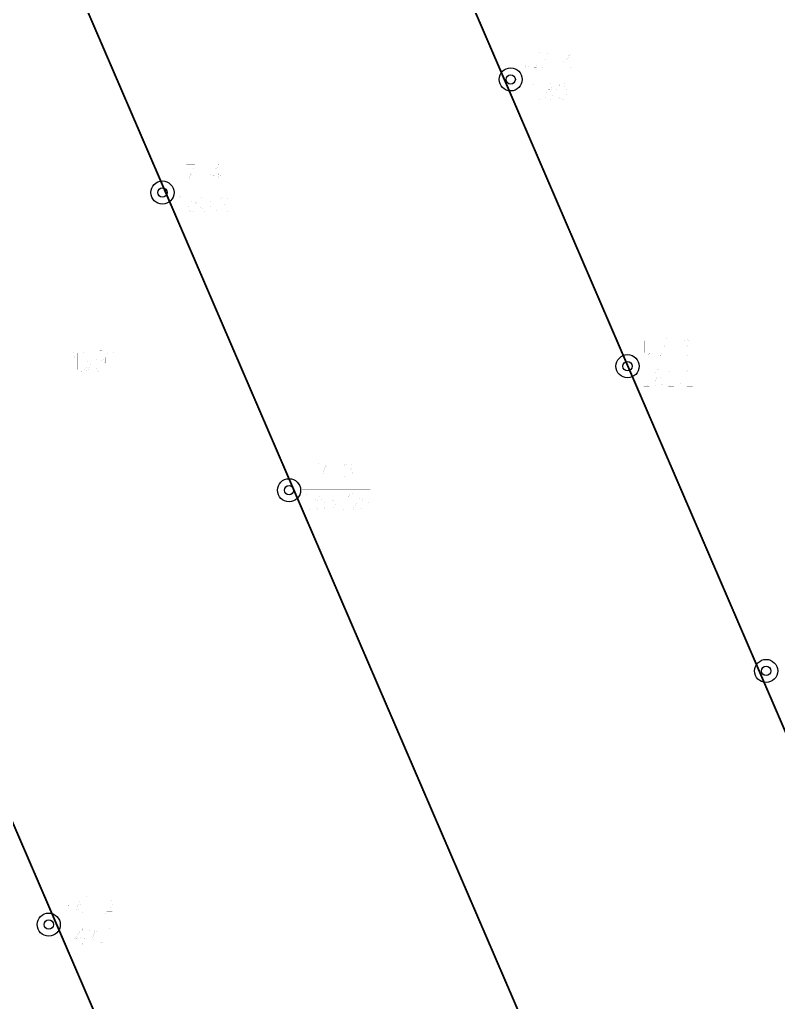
# Model space of a CAD drawing. Extents: x 534263 to 538773, y 4878169 to 4881982.
# Drawn here: x 535603 to 536090, y 4878510 to 4879140 of the extents above; entities that cross this region are included whole.
import ezdxf

# ---------------------------------------------------------------- set-up
doc = ezdxf.new("R2010")
doc.units = 0
doc.layers.get('0').update_dxf_attribs({"color": 6, "linetype": 'CONTINUOUS'})

# ---------------------------------------------------------------- blocks, each defined once
blk = doc.blocks.new('SUB_BLK_181')
at = {"color": 0}
blk.add_circle((0, 0), 0.494, dxfattribs=at)
at = {"color": 1}
blk.add_circle((0, 0), 0.2, dxfattribs=at)

msp = doc.modelspace()

# ---------------------------------------------------------------- linework, layer by layer
at = {"layer": 'TREE_LAYER', "color": 10, "const_width": 1.2}
for points in [[(536050.418, 4878209.86), (535164.341, 4880265.943)], [(536268.971, 4878279.306), (535474.28, 4880123.335)], [(535771.886, 4878224.489), (535133.492, 4879705.841)]]:
    msp.add_lwpolyline(points, dxfattribs=at)
at = {"layer": 'TREE_LAYER', "color": 5, "const_width": 0.01}
for points in [[(535931.346656, 4879119.907054), (535926.703519, 4879119.907054), (535926.703519, 4879119.781564), (535927.70744, 4879119.781564), (535928.209401, 4879118.589407), (535928.209401, 4879110.934505), (535927.70744, 4879109.930583), (535927.519205, 4879109.742348), (535926.703519, 4879109.365878), (535932.413323, 4879109.491368), (535932.476068, 4879109.491368), (535933.479989, 4879109.491368), (535933.479989, 4879109.554113), (535934.546656, 4879109.554113), (535934.546656, 4879109.554113), (535935.048617, 4879109.554113), (535935.048617, 4879109.616858), (535935.425087, 4879112.252152), (535934.797636, 4879111.059995), (535933.919205, 4879110.056074), (535930.217244, 4879110.118819), (535929.715284, 4879110.432544), (535929.840774, 4879118.903132), (535930.719205, 4879119.781564), (535931.346656, 4879119.781564), (535931.346656, 4879119.907054), (535931.346656, 4879119.907054)], [(535942.578029, 4879119.907054), (535937.05646, 4879119.907054), (535936.052538, 4879117.773721), (535936.052538, 4879117.773721), (535936.178029, 4879117.585485), (535936.742735, 4879118.275681), (535937.558421, 4879118.777642), (535940.695676, 4879118.777642), (535941.197636, 4879118.401172), (535938.185872, 4879109.303132), (535938.185872, 4879109.240387), (535938.876068, 4879109.240387), (535942.578029, 4879119.844309), (535942.578029, 4879119.907054), (535942.578029, 4879119.907054)], [(535957.950578, 4879119.907054), (535957.323127, 4879119.907054), (535952.429009, 4879113.256074), (535952.429009, 4879112.252152), (535956.695676, 4879112.252152), (535956.821166, 4879109.491368), (535957.950578, 4879109.491368), (535957.887833, 4879112.314897), (535959.45646, 4879112.252152), (535959.45646, 4879113.256074), (535957.887833, 4879113.318819), (535957.950578, 4879119.907054), (535957.950578, 4879119.907054)], [(535956.444695, 4879117.899211), (535956.821166, 4879118.463917), (535956.632931, 4879113.318819), (535953.432931, 4879113.256074), (535953.30744, 4879113.381564), (535953.432931, 4879113.883525), (535956.444695, 4879117.899211), (535956.444695, 4879117.899211)], [(535952.679989, 4879114.761956), (535943.644695, 4879114.761956), (535943.644695, 4879114.259995), (535944.021166, 4879113.883525), (535952.554499, 4879113.883525), (535952.679989, 4879114.07176), (535952.679989, 4879114.761956), (535952.679989, 4879114.761956)], [(535926.703519, 4879102.416858), (535960.272146, 4879102.416858)], [(535936.052538, 4879099.907054), (535935.174107, 4879099.907054), (535932.915284, 4879098.652152), (535933.040774, 4879098.652152), (535934.672146, 4879099.091368), (535934.672146, 4879097.961956), (535934.672146, 4879090.244309), (535934.609401, 4879089.805093), (535933.542735, 4879089.365878), (535937.18195, 4879089.365878), (535936.240774, 4879089.742348), (535936.052538, 4879089.805093), (535936.052538, 4879090.181564), (535936.052538, 4879099.907054), (535936.052538, 4879099.907054)], [(535944.146656, 4879100.220779), (535942.327048, 4879100.283525), (535941.009401, 4879099.279603), (535940.50744, 4879098.463917), (535940.50744, 4879096.769799), (535942.201558, 4879095.012936), (535941.009401, 4879093.758034), (535940.38195, 4879092.440387), (535940.38195, 4879091.24823), (535940.946656, 4879089.930583), (535942.013323, 4879089.177642), (535943.393715, 4879088.926662), (535944.648617, 4879089.303132), (535945.338813, 4879089.993328), (535945.840774, 4879090.87176), (535945.840774, 4879092.754113), (535945.213323, 4879093.883525), (535944.083911, 4879095.075681), (535945.652538, 4879096.895289), (535945.652538, 4879098.401172), (535945.213323, 4879099.216858), (535944.146656, 4879100.283525), (535944.146656, 4879100.220779)], [(535942.452538, 4879099.718819), (535942.515284, 4879099.781564), (535943.644695, 4879099.781564), (535944.523127, 4879099.091368), (535944.585872, 4879098.840387), (535944.899597, 4879098.150191), (535944.899597, 4879097.083525), (535943.58195, 4879095.452152), (535942.515284, 4879095.452152), (535941.197636, 4879096.832544), (535941.511362, 4879098.777642), (535942.452538, 4879099.718819), (535942.452538, 4879099.718819)], [(535951.989793, 4879099.907054), (535950.483911, 4879099.907054), (535949.229009, 4879099.279603), (535948.538813, 4879098.777642), (535948.099597, 4879097.773721), (535947.660382, 4879096.644309), (535947.597636, 4879095.138427), (535947.597636, 4879094.134505), (535948.099597, 4879091.373721), (535948.915284, 4879090.244309), (535950.10744, 4879089.240387), (535951.989793, 4879089.240387), (535951.989793, 4879089.240387), (535952.617244, 4879089.679603), (535953.30744, 4879090.495289), (535954.123127, 4879091.875681), (535954.311362, 4879093.067838), (535954.499597, 4879094.07176), (535954.499597, 4879094.573721), (535954.499597, 4879095.452152), (535954.185872, 4879097.209015), (535953.621166, 4879098.463917), (535952.993715, 4879099.279603), (535951.989793, 4879099.907054), (535951.989793, 4879099.907054)], [(535950.985872, 4879099.530583), (535951.111362, 4879099.530583), (535952.115284, 4879099.154113), (535952.617244, 4879098.275681), (535952.993715, 4879096.958034), (535952.993715, 4879092.189407), (535952.617244, 4879090.74627), (535951.111362, 4879089.616858), (535950.483911, 4879089.742348), (535949.60548, 4879090.432544), (535949.103519, 4879092.377642), (535949.103519, 4879096.456074), (535949.479989, 4879097.899211), (535949.98195, 4879098.903132), (535950.672146, 4879099.467838), (535950.985872, 4879099.530583), (535950.985872, 4879099.530583)], [(535943.142735, 4879094.636466), (535944.083911, 4879094.259995), (535944.836852, 4879093.256074), (535945.150578, 4879091.436466), (535944.836852, 4879090.369799), (535943.70744, 4879089.554113), (535942.640774, 4879089.554113), (535941.950578, 4879090.056074), (535941.134891, 4879091.24823), (535941.009401, 4879092.816858), (535941.511362, 4879093.758034), (535942.076068, 4879094.259995), (535942.578029, 4879094.510976), (535943.142735, 4879094.636466)], [(535715.923911, 4879047.357054), (535710.402342, 4879047.357054), (535709.398421, 4879045.223721), (535709.398421, 4879045.223721), (535709.523911, 4879045.035485), (535710.088617, 4879045.725681), (535710.904303, 4879046.227642), (535714.041558, 4879046.227642), (535714.543519, 4879045.851172), (535711.531754, 4879036.753132), (535711.531754, 4879036.690387), (535712.22195, 4879036.690387), (535715.923911, 4879047.294309), (535715.923911, 4879047.357054), (535715.923911, 4879047.357054)], [(535731.29646, 4879047.357054), (535730.669009, 4879047.357054), (535725.774891, 4879040.706074), (535725.774891, 4879039.702152), (535730.041558, 4879039.702152), (535730.167048, 4879036.941368), (535731.29646, 4879036.941368), (535731.233715, 4879039.764897), (535732.802342, 4879039.702152), (535732.802342, 4879040.706074), (535731.233715, 4879040.768819), (535731.29646, 4879047.357054), (535731.29646, 4879047.357054)], [(535726.025872, 4879042.211956), (535716.990578, 4879042.211956), (535716.990578, 4879041.709995), (535717.367048, 4879041.333525), (535725.900382, 4879041.333525), (535726.025872, 4879041.52176), (535726.025872, 4879042.211956), (535726.025872, 4879042.211956)], [(535729.790578, 4879045.349211), (535730.167048, 4879045.913917), (535729.978813, 4879040.768819), (535726.778813, 4879040.706074), (535726.653323, 4879040.831564), (535726.778813, 4879041.333525), (535729.790578, 4879045.349211), (535729.790578, 4879045.349211)], [(535703.343519, 4879029.866858), (535739.17097, 4879029.866858)], [(535717.963127, 4879027.357054), (535716.519989, 4879027.608034), (535714.449401, 4879026.353132), (535712.943519, 4879024.84725), (535712.127833, 4879023.404113), (535711.688617, 4879021.709995), (535711.939597, 4879019.325681), (535712.943519, 4879017.506074), (535714.261166, 4879016.690387), (535715.829793, 4879016.690387), (535716.582735, 4879017.004113), (535717.523911, 4879017.694309), (535718.025872, 4879018.69823), (535718.339597, 4879020.141368), (535718.339597, 4879020.706074), (535718.151362, 4879021.835485), (535717.649401, 4879022.462936), (535717.335676, 4879022.839407), (535716.89646, 4879023.215878), (535716.206264, 4879023.404113), (535715.076852, 4879023.529603), (535714.135676, 4879023.153132), (535713.44548, 4879022.713917), (535713.57097, 4879023.278623), (535714.449401, 4879025.223721), (535714.512146, 4879025.286466), (535715.829793, 4879026.415878), (535716.959205, 4879027.168819), (535716.959205, 4879027.168819), (535717.963127, 4879027.231564), (535717.963127, 4879027.357054), (535717.963127, 4879027.357054)], [(535707.861166, 4879027.357054), (535706.982735, 4879027.357054), (535704.723911, 4879026.102152), (535704.849401, 4879026.102152), (535706.480774, 4879026.541368), (535706.480774, 4879025.411956), (535706.480774, 4879017.694309), (535706.418029, 4879017.255093), (535705.351362, 4879016.815878), (535708.990578, 4879016.815878), (535708.049401, 4879017.192348), (535707.861166, 4879017.255093), (535707.861166, 4879017.631564), (535707.861166, 4879027.357054), (535707.861166, 4879027.357054)], [(535714.261166, 4879022.651172), (535714.574891, 4879022.964897), (535715.829793, 4879022.964897), (535716.833715, 4879022.023721), (535717.335676, 4879020.768819), (535717.02195, 4879018.509995), (535715.829793, 4879017.380583), (535715.076852, 4879017.380583), (535713.884695, 4879018.133525), (535713.319989, 4879019.325681), (535713.319989, 4879021.459015), (535713.94744, 4879022.337446), (535714.261166, 4879022.651172), (535714.261166, 4879022.651172)], [(535723.798421, 4879027.357054), (535722.292538, 4879027.357054), (535721.037636, 4879026.729603), (535720.34744, 4879026.227642), (535719.908225, 4879025.223721), (535719.469009, 4879024.094309), (535719.406264, 4879022.588427), (535719.406264, 4879021.584505), (535719.908225, 4879018.823721), (535720.723911, 4879017.694309), (535721.916068, 4879016.690387), (535723.798421, 4879016.690387), (535723.798421, 4879016.690387), (535724.425872, 4879017.129603), (535725.116068, 4879017.945289), (535725.931754, 4879019.325681), (535726.119989, 4879020.517838), (535726.308225, 4879021.52176), (535726.308225, 4879022.023721), (535726.308225, 4879022.902152), (535725.994499, 4879024.659015), (535725.429793, 4879025.913917), (535724.802342, 4879026.729603), (535723.798421, 4879027.357054), (535723.798421, 4879027.357054)], [(535722.794499, 4879026.980583), (535722.919989, 4879026.980583), (535723.923911, 4879026.604113), (535724.425872, 4879025.725681), (535724.802342, 4879024.408034), (535724.802342, 4879019.639407), (535724.425872, 4879018.19627), (535722.919989, 4879017.066858), (535722.292538, 4879017.192348), (535721.414107, 4879017.882544), (535720.912146, 4879019.827642), (535720.912146, 4879023.906074), (535721.288617, 4879025.349211), (535721.790578, 4879026.353132), (535722.480774, 4879026.917838), (535722.794499, 4879026.980583), (535722.794499, 4879026.980583)], [(535735.719989, 4879027.357054), (535733.712146, 4879027.357054), (535732.331754, 4879026.227642), (535732.206264, 4879025.537446), (535733.335676, 4879026.353132), (535734.841558, 4879026.541368), (535735.469009, 4879026.039407), (535735.84548, 4879025.223721), (535735.84548, 4879023.843328), (535735.280774, 4879023.341368), (535734.527833, 4879022.776662), (535733.712146, 4879022.211956), (535735.343519, 4879021.709995), (535736.22195, 4879020.831564), (535736.535676, 4879019.890387), (535736.535676, 4879018.823721), (535736.34744, 4879018.19627), (535735.280774, 4879017.443328), (535734.088617, 4879017.443328), (535732.89646, 4879017.819799), (535732.206264, 4879018.384505), (535732.331754, 4879017.568819), (535732.89646, 4879017.129603), (535734.402342, 4879016.690387), (535735.406264, 4879016.753132), (535736.535676, 4879017.317838), (535737.037636, 4879017.945289), (535737.414107, 4879018.509995), (535737.539597, 4879018.886466), (535737.727833, 4879019.890387), (535737.351362, 4879021.019799), (535736.786656, 4879021.89823), (535735.531754, 4879022.462936), (535736.849401, 4879024.219799), (535737.037636, 4879025.411956), (535736.849401, 4879026.290387), (535736.535676, 4879026.855093), (535735.719989, 4879027.357054), (535735.719989, 4879027.357054)], [(535729.759205, 4879018.19627), (535729.257244, 4879018.384505), (535728.755284, 4879018.19627), (535728.378813, 4879017.819799), (535728.378813, 4879017.004113), (535728.880774, 4879016.690387), (535729.759205, 4879016.878623), (535729.884695, 4879017.317838), (535729.884695, 4879017.380583), (535729.884695, 4879017.882544), (535729.759205, 4879018.19627), (535729.759205, 4879018.19627)], [(536007.416068, 4878935.967054), (536002.772931, 4878935.967054), (536002.772931, 4878935.841564), (536003.776852, 4878935.841564), (536004.278813, 4878934.649407), (536004.278813, 4878926.994505), (536003.776852, 4878925.990583), (536003.588617, 4878925.802348), (536002.772931, 4878925.425878), (536008.482735, 4878925.551368), (536008.54548, 4878925.551368), (536009.549401, 4878925.551368), (536009.549401, 4878925.614113), (536010.616068, 4878925.614113), (536010.616068, 4878925.614113), (536011.118029, 4878925.614113), (536011.118029, 4878925.676858), (536011.494499, 4878928.312152), (536010.867048, 4878927.119995), (536009.988617, 4878926.116074), (536006.286656, 4878926.178819), (536005.784695, 4878926.492544), (536005.910186, 4878934.963132), (536006.788617, 4878935.841564), (536007.416068, 4878935.841564), (536007.416068, 4878935.967054), (536007.416068, 4878935.967054)], [(536018.64744, 4878935.967054), (536013.125872, 4878935.967054), (536012.12195, 4878933.833721), (536012.12195, 4878933.833721), (536012.24744, 4878933.645485), (536012.812146, 4878934.335681), (536013.627833, 4878934.837642), (536016.765087, 4878934.837642), (536017.267048, 4878934.461172), (536014.255284, 4878925.363132), (536014.255284, 4878925.300387), (536014.94548, 4878925.300387), (536018.64744, 4878935.904309), (536018.64744, 4878935.967054), (536018.64744, 4878935.967054)], [(536032.890578, 4878935.967054), (536030.882735, 4878935.967054), (536029.502342, 4878934.837642), (536029.376852, 4878934.147446), (536030.506264, 4878934.963132), (536032.012146, 4878935.151368), (536032.639597, 4878934.649407), (536033.016068, 4878933.833721), (536033.016068, 4878932.453328), (536032.451362, 4878931.951368), (536031.698421, 4878931.386662), (536030.882735, 4878930.821956), (536032.514107, 4878930.319995), (536033.392538, 4878929.441564), (536033.706264, 4878928.500387), (536033.706264, 4878927.433721), (536033.518029, 4878926.80627), (536032.451362, 4878926.053328), (536031.259205, 4878926.053328), (536030.067048, 4878926.429799), (536029.376852, 4878926.994505), (536029.502342, 4878926.178819), (536030.067048, 4878925.739603), (536031.572931, 4878925.300387), (536032.576852, 4878925.363132), (536033.706264, 4878925.927838), (536034.208225, 4878926.555289), (536034.584695, 4878927.119995), (536034.710186, 4878927.496466), (536034.898421, 4878928.500387), (536034.52195, 4878929.629799), (536033.957244, 4878930.50823), (536032.702342, 4878931.072936), (536034.019989, 4878932.829799), (536034.208225, 4878934.021956), (536034.019989, 4878934.900387), (536033.706264, 4878935.465093), (536032.890578, 4878935.967054), (536032.890578, 4878935.967054)], [(536028.749401, 4878930.821956), (536019.714107, 4878930.821956), (536019.714107, 4878930.319995), (536020.090578, 4878929.943525), (536028.623911, 4878929.943525), (536028.749401, 4878930.13176), (536028.749401, 4878930.821956), (536028.749401, 4878930.821956)], [(536001.643519, 4878918.476858), (536037.47097, 4878918.476858)], [(536006.161166, 4878915.967054), (536005.282735, 4878915.967054), (536003.023911, 4878914.712152), (536003.149401, 4878914.712152), (536004.780774, 4878915.151368), (536004.780774, 4878914.021956), (536004.780774, 4878906.304309), (536004.718029, 4878905.865093), (536003.651362, 4878905.425878), (536007.290578, 4878905.425878), (536006.349401, 4878905.802348), (536006.161166, 4878905.865093), (536006.161166, 4878906.241564), (536006.161166, 4878915.967054), (536006.161166, 4878915.967054)], [(536014.255284, 4878916.280779), (536012.435676, 4878916.343525), (536011.118029, 4878915.339603), (536010.616068, 4878914.523917), (536010.616068, 4878912.829799), (536012.310186, 4878911.072936), (536011.118029, 4878909.818034), (536010.490578, 4878908.500387), (536010.490578, 4878907.30823), (536011.055284, 4878905.990583), (536012.12195, 4878905.237642), (536013.502342, 4878904.986662), (536014.757244, 4878905.363132), (536015.44744, 4878906.053328), (536015.949401, 4878906.93176), (536015.949401, 4878908.814113), (536015.32195, 4878909.943525), (536014.192538, 4878911.135681), (536015.761166, 4878912.955289), (536015.761166, 4878914.461172), (536015.32195, 4878915.276858), (536014.255284, 4878916.343525), (536014.255284, 4878916.280779)], [(536012.561166, 4878915.778819), (536012.623911, 4878915.841564), (536013.753323, 4878915.841564), (536014.631754, 4878915.151368), (536014.694499, 4878914.900387), (536015.008225, 4878914.210191), (536015.008225, 4878913.143525), (536013.690578, 4878911.512152), (536012.623911, 4878911.512152), (536011.306264, 4878912.892544), (536011.619989, 4878914.837642), (536012.561166, 4878915.778819), (536012.561166, 4878915.778819)], [(536022.098421, 4878915.967054), (536021.219989, 4878915.967054), (536018.961166, 4878914.712152), (536019.086656, 4878914.712152), (536020.718029, 4878915.151368), (536020.718029, 4878914.021956), (536020.718029, 4878906.304309), (536020.655284, 4878905.865093), (536019.588617, 4878905.425878), (536023.227833, 4878905.425878), (536022.286656, 4878905.802348), (536022.098421, 4878905.865093), (536022.098421, 4878906.241564), (536022.098421, 4878915.967054), (536022.098421, 4878915.967054)], [(536034.019989, 4878915.967054), (536033.141558, 4878915.967054), (536030.882735, 4878914.712152), (536031.008225, 4878914.712152), (536032.639597, 4878915.151368), (536032.639597, 4878914.021956), (536032.639597, 4878906.304309), (536032.576852, 4878905.865093), (536031.510186, 4878905.425878), (536035.149401, 4878905.425878), (536034.208225, 4878905.802348), (536034.019989, 4878905.865093), (536034.019989, 4878906.241564), (536034.019989, 4878915.967054), (536034.019989, 4878915.967054)], [(536013.251362, 4878910.696466), (536014.192538, 4878910.319995), (536014.94548, 4878909.316074), (536015.259205, 4878907.496466), (536014.94548, 4878906.429799), (536013.816068, 4878905.614113), (536012.749401, 4878905.614113), (536012.059205, 4878906.116074), (536011.243519, 4878907.30823), (536011.118029, 4878908.876858), (536011.619989, 4878909.818034), (536012.184695, 4878910.319995), (536012.686656, 4878910.570976), (536013.251362, 4878910.696466)], [(536028.059205, 4878906.80627), (536027.557244, 4878906.994505), (536027.055284, 4878906.80627), (536026.678813, 4878906.429799), (536026.678813, 4878905.614113), (536027.180774, 4878905.300387), (536028.059205, 4878905.488623), (536028.184695, 4878905.927838), (536028.184695, 4878905.990583), (536028.184695, 4878906.492544), (536028.059205, 4878906.80627), (536028.059205, 4878906.80627)], [(535801.088225, 4878856.437054), (535795.566656, 4878856.437054), (535794.562735, 4878854.303721), (535794.562735, 4878854.303721), (535794.688225, 4878854.115485), (535795.252931, 4878854.805681), (535796.068617, 4878855.307642), (535799.205872, 4878855.307642), (535799.707833, 4878854.931172), (535796.696068, 4878845.833132), (535796.696068, 4878845.770387), (535797.386264, 4878845.770387), (535801.088225, 4878856.374309), (535801.088225, 4878856.437054), (535801.088225, 4878856.437054)], [(535811.190186, 4878851.291956), (535802.154891, 4878851.291956), (535802.154891, 4878850.789995), (535802.531362, 4878850.413525), (535811.064695, 4878850.413525), (535811.190186, 4878850.60176), (535811.190186, 4878851.291956), (535811.190186, 4878851.291956)], [(535815.331362, 4878856.437054), (535813.323519, 4878856.437054), (535811.943127, 4878855.307642), (535811.817636, 4878854.617446), (535812.947048, 4878855.433132), (535814.452931, 4878855.621368), (535815.080382, 4878855.119407), (535815.456852, 4878854.303721), (535815.456852, 4878852.923328), (535814.892146, 4878852.421368), (535814.139205, 4878851.856662), (535813.323519, 4878851.291956), (535814.954891, 4878850.789995), (535815.833323, 4878849.911564), (535816.147048, 4878848.970387), (535816.147048, 4878847.903721), (535815.958813, 4878847.27627), (535814.892146, 4878846.523328), (535813.699989, 4878846.523328), (535812.507833, 4878846.899799), (535811.817636, 4878847.464505), (535811.943127, 4878846.648819), (535812.507833, 4878846.209603), (535814.013715, 4878845.770387), (535815.017636, 4878845.833132), (535816.147048, 4878846.397838), (535816.649009, 4878847.025289), (535817.02548, 4878847.589995), (535817.15097, 4878847.966466), (535817.339205, 4878848.970387), (535816.962735, 4878850.099799), (535816.398029, 4878850.97823), (535815.143127, 4878851.542936), (535816.460774, 4878853.299799), (535816.649009, 4878854.491956), (535816.460774, 4878855.370387), (535816.147048, 4878855.935093), (535815.331362, 4878856.437054), (535815.331362, 4878856.437054)], [(535784.523519, 4878838.946858), (535828.319597, 4878838.946858)], [(535789.041166, 4878836.437054), (535788.162735, 4878836.437054), (535785.903911, 4878835.182152), (535786.029401, 4878835.182152), (535787.660774, 4878835.621368), (535787.660774, 4878834.491956), (535787.660774, 4878826.774309), (535787.598029, 4878826.335093), (535786.531362, 4878825.895878), (535790.170578, 4878825.895878), (535789.229401, 4878826.272348), (535789.041166, 4878826.335093), (535789.041166, 4878826.711564), (535789.041166, 4878836.437054), (535789.041166, 4878836.437054)], [(535799.143127, 4878836.437054), (535797.699989, 4878836.688034), (535795.629401, 4878835.433132), (535794.123519, 4878833.92725), (535793.307833, 4878832.484113), (535792.868617, 4878830.789995), (535793.119597, 4878828.405681), (535794.123519, 4878826.586074), (535795.441166, 4878825.770387), (535797.009793, 4878825.770387), (535797.762735, 4878826.084113), (535798.703911, 4878826.774309), (535799.205872, 4878827.77823), (535799.519597, 4878829.221368), (535799.519597, 4878829.786074), (535799.331362, 4878830.915485), (535798.829401, 4878831.542936), (535798.515676, 4878831.919407), (535798.07646, 4878832.295878), (535797.386264, 4878832.484113), (535796.256852, 4878832.609603), (535795.315676, 4878832.233132), (535794.62548, 4878831.793917), (535794.75097, 4878832.358623), (535795.629401, 4878834.303721), (535795.692146, 4878834.366466), (535797.009793, 4878835.495878), (535798.139205, 4878836.248819), (535798.139205, 4878836.248819), (535799.143127, 4878836.311564), (535799.143127, 4878836.437054), (535799.143127, 4878836.437054)], [(535807.111754, 4878836.437054), (535803.598029, 4878836.437054), (535802.970578, 4878835.370387), (535801.590186, 4878832.609603), (535801.339205, 4878832.233132), (535803.598029, 4878832.295878), (535805.103911, 4878831.793917), (535805.794107, 4878830.915485), (535805.856852, 4878829.723328), (535805.605872, 4878828.468427), (535805.103911, 4878827.903721), (535804.664695, 4878827.589995), (535803.723519, 4878827.339015), (535802.782342, 4878827.52725), (535802.029401, 4878827.966466), (535801.088225, 4878828.405681), (535800.460774, 4878827.840976), (535801.966656, 4878826.523328), (535803.472538, 4878826.146858), (535804.288225, 4878825.958623), (535805.794107, 4878826.711564), (535806.609793, 4878827.715485), (535806.986264, 4878828.719407), (535807.111754, 4878830.47627), (535806.798029, 4878831.542936), (535806.170578, 4878832.484113), (535805.229401, 4878833.048819), (535803.849009, 4878833.174309), (535802.343127, 4878832.797838), (535802.656852, 4878833.299799), (535803.660774, 4878835.307642), (535806.986264, 4878835.307642), (535807.488225, 4878836.123328), (535807.111754, 4878836.437054), (535807.111754, 4878836.437054)], [(535816.899989, 4878836.437054), (535815.394107, 4878836.437054), (535814.139205, 4878835.809603), (535813.449009, 4878835.307642), (535813.009793, 4878834.303721), (535812.570578, 4878833.174309), (535812.507833, 4878831.668427), (535812.507833, 4878830.664505), (535813.009793, 4878827.903721), (535813.82548, 4878826.774309), (535815.017636, 4878825.770387), (535816.899989, 4878825.770387), (535816.899989, 4878825.770387), (535817.52744, 4878826.209603), (535818.217636, 4878827.025289), (535819.033323, 4878828.405681), (535819.221558, 4878829.597838), (535819.409793, 4878830.60176), (535819.409793, 4878831.103721), (535819.409793, 4878831.982152), (535819.096068, 4878833.739015), (535818.531362, 4878834.993917), (535817.903911, 4878835.809603), (535816.899989, 4878836.437054), (535816.899989, 4878836.437054)], [(535815.896068, 4878836.060583), (535816.021558, 4878836.060583), (535817.02548, 4878835.684113), (535817.52744, 4878834.805681), (535817.903911, 4878833.488034), (535817.903911, 4878828.719407), (535817.52744, 4878827.27627), (535816.021558, 4878826.146858), (535815.394107, 4878826.272348), (535814.515676, 4878826.962544), (535814.013715, 4878828.907642), (535814.013715, 4878832.986074), (535814.390186, 4878834.429211), (535814.892146, 4878835.433132), (535815.582342, 4878835.997838), (535815.896068, 4878836.060583), (535815.896068, 4878836.060583)], [(535827.00195, 4878836.437054), (535825.558813, 4878836.688034), (535823.488225, 4878835.433132), (535821.982342, 4878833.92725), (535821.166656, 4878832.484113), (535820.72744, 4878830.789995), (535820.978421, 4878828.405681), (535821.982342, 4878826.586074), (535823.299989, 4878825.770387), (535824.868617, 4878825.770387), (535825.621558, 4878826.084113), (535826.562735, 4878826.774309), (535827.064695, 4878827.77823), (535827.378421, 4878829.221368), (535827.378421, 4878829.786074), (535827.190186, 4878830.915485), (535826.688225, 4878831.542936), (535826.374499, 4878831.919407), (535825.935284, 4878832.295878), (535825.245087, 4878832.484113), (535824.115676, 4878832.609603), (535823.174499, 4878832.233132), (535822.484303, 4878831.793917), (535822.609793, 4878832.358623), (535823.488225, 4878834.303721), (535823.55097, 4878834.366466), (535824.868617, 4878835.495878), (535825.998029, 4878836.248819), (535825.998029, 4878836.248819), (535827.00195, 4878836.311564), (535827.00195, 4878836.437054), (535827.00195, 4878836.437054)], [(535795.441166, 4878831.731172), (535795.754891, 4878832.044897), (535797.009793, 4878832.044897), (535798.013715, 4878831.103721), (535798.515676, 4878829.848819), (535798.20195, 4878827.589995), (535797.009793, 4878826.460583), (535796.256852, 4878826.460583), (535795.064695, 4878827.213525), (535794.499989, 4878828.405681), (535794.499989, 4878830.539015), (535795.12744, 4878831.417446), (535795.441166, 4878831.731172), (535795.441166, 4878831.731172)], [(535810.939205, 4878827.27627), (535810.437244, 4878827.464505), (535809.935284, 4878827.27627), (535809.558813, 4878826.899799), (535809.558813, 4878826.084113), (535810.060774, 4878825.770387), (535810.939205, 4878825.958623), (535811.064695, 4878826.397838), (535811.064695, 4878826.460583), (535811.064695, 4878826.962544), (535810.939205, 4878827.27627), (535810.939205, 4878827.27627)], [(535823.299989, 4878831.731172), (535823.613715, 4878832.044897), (535824.868617, 4878832.044897), (535825.872538, 4878831.103721), (535826.374499, 4878829.848819), (535826.060774, 4878827.589995), (535824.868617, 4878826.460583), (535824.115676, 4878826.460583), (535822.923519, 4878827.213525), (535822.358813, 4878828.405681), (535822.358813, 4878830.539015), (535822.986264, 4878831.417446), (535823.299989, 4878831.731172), (535823.299989, 4878831.731172)], [(535636.166068, 4878577.877054), (535631.522931, 4878577.877054), (535631.522931, 4878577.751564), (535632.526852, 4878577.751564), (535633.028813, 4878576.559407), (535633.028813, 4878568.904505), (535632.526852, 4878567.900583), (535632.338617, 4878567.712348), (535631.522931, 4878567.335878), (535637.232735, 4878567.461368), (535637.29548, 4878567.461368), (535638.299401, 4878567.461368), (535638.299401, 4878567.524113), (535639.366068, 4878567.524113), (535639.366068, 4878567.524113), (535639.868029, 4878567.524113), (535639.868029, 4878567.586858), (535640.244499, 4878570.222152), (535639.617048, 4878569.029995), (535638.738617, 4878568.026074), (535635.036656, 4878568.088819), (535634.534695, 4878568.402544), (535634.660186, 4878576.873132), (535635.538617, 4878577.751564), (535636.166068, 4878577.751564), (535636.166068, 4878577.877054), (535636.166068, 4878577.877054)], [(535647.02097, 4878577.877054), (535645.577833, 4878578.128034), (535643.507244, 4878576.873132), (535642.001362, 4878575.36725), (535641.185676, 4878573.924113), (535640.74646, 4878572.229995), (535640.99744, 4878569.845681), (535642.001362, 4878568.026074), (535643.319009, 4878567.210387), (535644.887636, 4878567.210387), (535645.640578, 4878567.524113), (535646.581754, 4878568.214309), (535647.083715, 4878569.21823), (535647.39744, 4878570.661368), (535647.39744, 4878571.226074), (535647.209205, 4878572.355485), (535646.707244, 4878572.982936), (535646.393519, 4878573.359407), (535645.954303, 4878573.735878), (535645.264107, 4878573.924113), (535644.134695, 4878574.049603), (535643.193519, 4878573.673132), (535642.503323, 4878573.233917), (535642.628813, 4878573.798623), (535643.507244, 4878575.743721), (535643.569989, 4878575.806466), (535644.887636, 4878576.935878), (535646.017048, 4878577.688819), (535646.017048, 4878577.688819), (535647.02097, 4878577.751564), (535647.02097, 4878577.877054), (535647.02097, 4878577.877054)], [(535661.828813, 4878577.877054), (535660.448421, 4878578.128034), (535659.130774, 4878577.688819), (535658.252342, 4878576.873132), (535657.750382, 4878575.931956), (535657.750382, 4878575.24176), (535659.632735, 4878576.935878), (535661.138617, 4878576.998623), (535661.954303, 4878576.433917), (535662.268029, 4878575.24176), (535662.268029, 4878573.673132), (535661.201362, 4878571.602544), (535657.248421, 4878567.524113), (535663.27195, 4878567.335878), (535663.773911, 4878567.837838), (535663.962146, 4878569.21823), (535662.832735, 4878568.339799), (535659.632735, 4878568.339799), (535659.256264, 4878568.339799), (535661.954303, 4878571.351564), (535663.27195, 4878573.673132), (535663.460186, 4878574.237838), (535663.648421, 4878574.802544), (535663.648421, 4878574.928034), (535663.522931, 4878575.429995), (535663.334695, 4878576.245681), (535663.27195, 4878576.496662), (535662.832735, 4878577.186858), (535662.769989, 4878577.249603), (535661.828813, 4878577.877054), (535661.828813, 4878577.877054)], [(535643.319009, 4878573.171172), (535643.632735, 4878573.484897), (535644.887636, 4878573.484897), (535645.891558, 4878572.543721), (535646.393519, 4878571.288819), (535646.079793, 4878569.029995), (535644.887636, 4878567.900583), (535644.134695, 4878567.900583), (535642.942538, 4878568.653525), (535642.377833, 4878569.845681), (535642.377833, 4878571.979015), (535643.005284, 4878572.857446), (535643.319009, 4878573.171172), (535643.319009, 4878573.171172)], [(535657.499401, 4878572.731956), (535648.464107, 4878572.731956), (535648.464107, 4878572.229995), (535648.840578, 4878571.853525), (535657.373911, 4878571.853525), (535657.499401, 4878572.04176), (535657.499401, 4878572.731956), (535657.499401, 4878572.731956)], [(535630.393519, 4878560.386858), (535666.22097, 4878560.386858)], [(535634.911166, 4878557.877054), (535634.032735, 4878557.877054), (535631.773911, 4878556.622152), (535631.899401, 4878556.622152), (535633.530774, 4878557.061368), (535633.530774, 4878555.931956), (535633.530774, 4878548.214309), (535633.468029, 4878547.775093), (535632.401362, 4878547.335878), (535636.040578, 4878547.335878), (535635.099401, 4878547.712348), (535634.911166, 4878547.775093), (535634.911166, 4878548.151564), (535634.911166, 4878557.877054), (535634.911166, 4878557.877054)], [(535644.009205, 4878557.877054), (535643.381754, 4878557.877054), (535638.487636, 4878551.226074), (535638.487636, 4878550.222152), (535642.754303, 4878550.222152), (535642.879793, 4878547.461368), (535644.009205, 4878547.461368), (535643.94646, 4878550.284897), (535645.515087, 4878550.222152), (535645.515087, 4878551.226074), (535643.94646, 4878551.288819), (535644.009205, 4878557.877054), (535644.009205, 4878557.877054)], [(535642.503323, 4878555.869211), (535642.879793, 4878556.433917), (535642.691558, 4878551.288819), (535639.491558, 4878551.226074), (535639.366068, 4878551.351564), (535639.491558, 4878551.853525), (535642.503323, 4878555.869211), (535642.503323, 4878555.869211)], [(535653.358225, 4878557.877054), (535647.836656, 4878557.877054), (535646.832735, 4878555.743721), (535646.832735, 4878555.743721), (535646.958225, 4878555.555485), (535647.522931, 4878556.245681), (535648.338617, 4878556.747642), (535651.475872, 4878556.747642), (535651.977833, 4878556.371172), (535648.966068, 4878547.273132), (535648.966068, 4878547.210387), (535649.656264, 4878547.210387), (535653.358225, 4878557.814309), (535653.358225, 4878557.877054), (535653.358225, 4878557.877054)], [(535662.769989, 4878557.877054), (535661.891558, 4878557.877054), (535659.632735, 4878556.622152), (535659.758225, 4878556.622152), (535661.389597, 4878557.061368), (535661.389597, 4878555.931956), (535661.389597, 4878548.214309), (535661.326852, 4878547.775093), (535660.260186, 4878547.335878), (535663.899401, 4878547.335878), (535662.958225, 4878547.712348), (535662.769989, 4878547.775093), (535662.769989, 4878548.151564), (535662.769989, 4878557.877054), (535662.769989, 4878557.877054)], [(535656.809205, 4878548.71627), (535656.307244, 4878548.904505), (535655.805284, 4878548.71627), (535655.428813, 4878548.339799), (535655.428813, 4878547.524113), (535655.930774, 4878547.210387), (535656.809205, 4878547.398623), (535656.934695, 4878547.837838), (535656.934695, 4878547.900583), (535656.934695, 4878548.402544), (535656.809205, 4878548.71627), (535656.809205, 4878548.71627)]]:
    msp.add_lwpolyline(points, dxfattribs=at)
at = {"layer": 'TREE_LAYER', "color": 1, "const_width": 0.01}
for points in [[(535644.997713, 4878928.038161), (535636.134968, 4878928.038161), (535636.134968, 4878927.881298), (535637.38987, 4878927.881298), (535638.48791, 4878926.155808), (535638.252615, 4878916.116592), (535637.703596, 4878915.253847), (535636.134968, 4878914.86169), (535645.38987, 4878915.096984), (535647.585949, 4878916.430317), (535648.683988, 4878918.31267), (535649.233008, 4878920.195023), (535649.154576, 4878923.332278), (535648.683988, 4878925.449925), (535647.585949, 4878926.547965), (535646.958498, 4878927.018553), (535646.252615, 4878927.646004), (535644.997713, 4878928.038161), (535644.997713, 4878928.038161)], [(535641.154576, 4878927.41071), (535641.154576, 4878927.41071), (535643.115361, 4878927.41071), (535644.919282, 4878926.86169), (535646.801635, 4878924.979337), (535647.272223, 4878922.469533), (535647.115361, 4878919.959729), (535646.174184, 4878917.449925), (535645.38987, 4878916.351886), (535644.527125, 4878915.959729), (535643.507517, 4878915.646004), (535642.880066, 4878915.489141), (535642.017321, 4878915.567572), (535640.370262, 4878915.959729), (535640.370262, 4878926.626396), (535641.154576, 4878927.41071), (535641.154576, 4878927.41071)], [(535660.134968, 4878928.116592), (535649.311439, 4878928.038161), (535649.311439, 4878927.881298), (535650.095753, 4878927.881298), (535650.801635, 4878926.704827), (535650.644772, 4878916.038161), (535650.331047, 4878915.41071), (535650.174184, 4878915.253847), (535649.311439, 4878914.86169), (535654.331047, 4878914.86169), (535653.154576, 4878915.646004), (535652.683988, 4878916.744043), (535652.683988, 4878920.979337), (535652.683988, 4878921.528357), (535656.448694, 4878921.685219), (535657.546733, 4878921.057768), (535658.331047, 4878920.038161), (535658.331047, 4878923.881298), (535657.468302, 4878922.547965), (535656.605557, 4878922.469533), (535653.233008, 4878922.391102), (535652.683988, 4878922.547965), (535652.683988, 4878926.940121), (535652.527125, 4878927.175416), (535652.919282, 4878927.41071), (535658.095753, 4878927.41071), (535659.350655, 4878927.018553), (535659.507517, 4878926.704827), (535659.742812, 4878925.449925), (535660.2134, 4878928.116592), (535660.134968, 4878928.116592)], [(535666.017321, 4878928.038161), (535664.919282, 4878928.038161), (535662.095753, 4878926.469533), (535662.252615, 4878926.469533), (535664.291831, 4878927.018553), (535664.291831, 4878925.606788), (535664.291831, 4878915.959729), (535664.2134, 4878915.41071), (535662.880066, 4878914.86169), (535667.429086, 4878914.86169), (535666.252615, 4878915.332278), (535666.017321, 4878915.41071), (535666.017321, 4878915.881298), (535666.017321, 4878928.038161), (535666.017321, 4878928.038161)]]:
    msp.add_lwpolyline(points, dxfattribs=at)

# ---------------------------------------------------------------- block references
at = {"layer": 'TREE_LAYER', "color": 5, "xscale": 15, "yscale": 15}
for p in [(535918.44, 4879102.16), (535695.08, 4879029.61), (535993.38, 4878918.22), (535776.26, 4878838.69), (536082.3, 4878722.8), (535622.13, 4878560.13)]:
    msp.add_blockref('SUB_BLK_181', p, dxfattribs=at)

doc.saveas('drawing.dxf')
